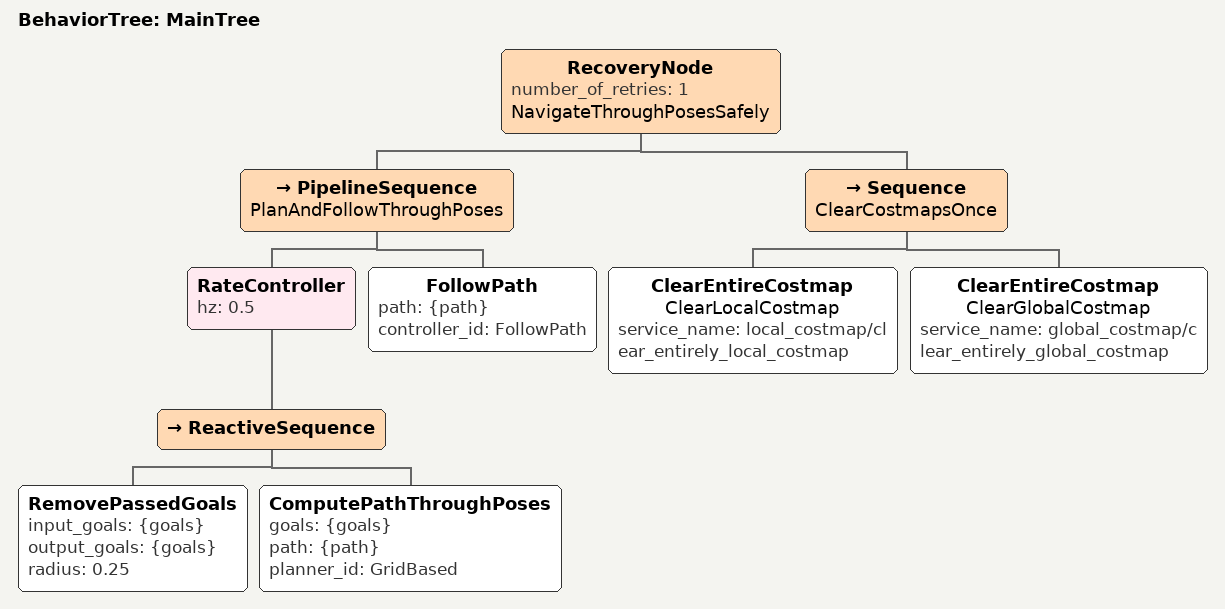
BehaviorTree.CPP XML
<!-- Fail closed for multi-pose actions: clear once, never spin or back up. -->
<root main_tree_to_execute="MainTree">
  <BehaviorTree ID="MainTree">
    <RecoveryNode number_of_retries="1" name="NavigateThroughPosesSafely">
      <PipelineSequence name="PlanAndFollowThroughPoses">
        <RateController hz="0.5">
          <ReactiveSequence>
            <RemovePassedGoals input_goals="{goals}" output_goals="{goals}"
              radius="0.25"/>
            <ComputePathThroughPoses goals="{goals}" path="{path}"
              planner_id="GridBased"/>
          </ReactiveSequence>
        </RateController>
        <FollowPath path="{path}" controller_id="FollowPath"/>
      </PipelineSequence>
      <Sequence name="ClearCostmapsOnce">
        <ClearEntireCostmap name="ClearLocalCostmap"
          service_name="local_costmap/clear_entirely_local_costmap"/>
        <ClearEntireCostmap name="ClearGlobalCostmap"
          service_name="global_costmap/clear_entirely_global_costmap"/>
      </Sequence>
    </RecoveryNode>
  </BehaviorTree>
</root>
